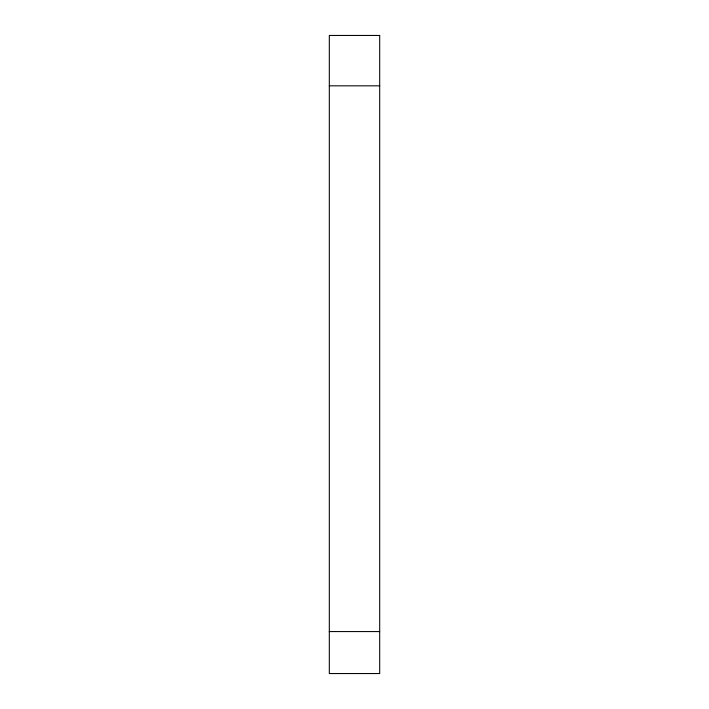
<?xml version="1.0" encoding="UTF-8"?>
<svg xmlns="http://www.w3.org/2000/svg" width="709" height="709" viewBox="0 0 709 709"><rect width="100%" height="100%" fill="white"/><g stroke="black" fill="none" stroke-linecap="round" stroke-linejoin="round"><path stroke-width="1.06" d="M329.313 85.824L379.687 85.824M329.313 631.568L379.687 631.568M379.687 35.45L329.313 35.45L329.313 673.55L379.687 673.55L379.687 35.45"/></g></svg>
